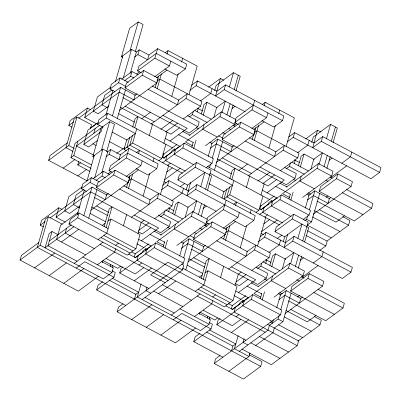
<?xml version="1.0" encoding="UTF-8"?>
<svg xmlns="http://www.w3.org/2000/svg" width="401" height="401" viewBox="0 0 401 401"><rect width="100%" height="100%" fill="white"/><g stroke="black" fill="none" stroke-linecap="round" stroke-linejoin="round"><path stroke-width="0.6" d="M98.471 276.304L78.315 291.116L20.05 260.074L21.413 255.327L38.686 242.635M86.952 180.746L48.646 160.345L50.01 155.593L67.288 142.901M43.433 226.911L40.195 225.187L41.559 220.44L58.837 207.743L62.07 209.467M72.03 127.177L68.797 125.453L70.155 120.706L87.433 108.009L90.671 109.734M20.05 260.074L40.205 245.267L48.376 216.771L62.401 224.244M48.646 160.345L68.802 145.533L76.972 117.037L91.538 124.796L90.521 128.36M91.092 168.355L70.937 157.618L75.022 143.373L99.493 125.388M58.07 234.71L52.025 231.492L47.94 245.738L77.072 261.257M65.283 222.129L56.11 217.242L58.837 207.743M70.937 157.618L73.814 155.503L77.899 141.257M96.576 123.834L84.711 117.508L87.433 108.009M89.859 171.347L77.769 164.906L78.786 161.347M97.553 140.465L88.671 146.997L83.814 144.41L87.899 130.16L98.265 122.546M66.576 228.294L65.218 233.046L94.35 248.565M93.814 133.312L95.177 128.566M107.974 221.151L110.856 219.036L139.989 234.555L135.904 248.805L127.262 255.151L68.997 224.114L70.36 219.362L78.997 213.016L108.13 228.535M103.092 127.307L97.598 124.38L98.957 119.628L107.598 113.282L172.671 147.944M86.36 191.387L81.413 188.751L82.771 184.004L91.413 177.658L99.107 181.758M114.957 91.654L110.009 89.022L111.373 84.27L120.009 77.924L128.255 82.315M93.919 157.092L92.842 156.52L101.012 128.024M122.521 57.363L121.438 56.787L129.608 28.291L138.25 21.945L143.102 24.531L135.272 51.839M77.258 214.826L84.41 189.894M86.962 180.986L94.28 155.463M102.621 126.37L101.092 131.713L83.814 144.41M105.859 115.092L113.007 90.16M115.388 81.849L122.881 55.729M68.997 224.114L77.639 217.768L78.997 213.016M97.598 124.38L106.235 118.034L107.598 113.282M81.413 188.751L90.05 182.405L91.413 177.658M110.009 89.022L118.646 82.671L120.009 77.924M101.478 150.174L109.648 121.678L114.506 124.265L106.676 151.573M130.079 50.441L138.25 21.945M83.854 215.603L92.024 187.107L106.591 194.866L105.227 199.618L90.661 191.858L56.11 217.242M94.746 177.608L102.922 149.117L107.774 151.703L101.819 172.48M112.45 115.869L120.621 87.373L135.187 95.137L133.829 99.884L119.262 92.125L84.711 117.508M123.348 77.879L131.518 49.383L136.375 51.97L130.245 73.338M158.52 215.232L170.615 221.673L169.252 226.425L96.42 187.628L97.784 182.876L115.062 170.184L129.628 177.944L128.265 182.696L90.832 210.194M187.668 115.794L199.212 121.944L197.853 126.691L125.022 87.894L126.38 83.142L143.658 70.451L158.225 78.21L156.861 82.962L119.433 110.46M88.711 218.189L96.882 189.693M117.308 118.455L125.478 89.959M96.1 180.365L102.024 176.014L103.388 171.262L109.859 174.711M124.701 80.631L130.621 76.28L131.984 71.528L137.919 74.691M105.839 156.871L109.293 154.335L110.656 149.588L120.907 155.047M134.435 57.142L137.889 54.601L139.252 49.854L148.961 55.027L157.603 48.681L186.736 64.2L185.372 68.947L176.736 75.293L164.866 68.972M112.24 172.33L109.002 170.605L110.365 165.854L127.643 153.162L156.776 168.681L158.134 163.934L126.886 147.282L129.779 137.187M141.378 72.882L137.603 70.872L138.962 66.12L156.24 53.428L185.372 68.947M96.42 187.628L113.699 174.931L115.062 170.184M125.022 87.894L142.295 75.203L143.658 70.451M119.002 159.508L120.365 154.761L129.002 148.41L126.28 157.909L109.002 170.605M148.961 55.027L147.603 59.774L137.889 54.601M126.205 150.57L124.004 149.398L126.731 139.899L135.368 133.553L106.235 118.034M104.075 226.831L109.182 209.021L112.059 206.906L106.105 227.683M132.671 127.097L135.057 118.786L137.934 116.671L134.701 127.949M132.656 135.072L129.764 145.167L182.39 173.197M137.603 70.872L154.876 58.18L157.603 48.681M110.856 219.036L106.771 233.287L98.13 239.633M124.004 149.398L132.646 143.052L136.731 128.801M102.385 262.65L103.067 260.279M125.799 305.462L96.666 289.938L98.024 285.191L102.826 281.667M126.551 187.478L128.255 181.543M128.937 179.167L129.959 175.608M155.152 87.749L156.681 82.406M157.533 79.438L157.022 81.218L159.904 79.102L201.924 101.488L200.56 106.24L183.287 118.932M157.874 78.25L158.555 75.874M128.41 188.926L132.666 174.084M138.455 153.899L139.473 150.34L136.596 152.455M157.177 88.601L161.433 73.759M167.052 54.17L168.074 50.606L197.207 66.125L189.036 94.621M110.24 266.379L110.751 264.595M115.694 248.53L114.676 252.094L97.398 264.785M123.393 225.943L126.626 214.665M149.267 135.708L152.5 124.43M126.039 176.55L140.846 165.668L142.21 160.921M154.636 76.817L169.443 65.939L170.806 61.188M112.095 267.823L112.776 265.452M40.205 245.267L103.328 278.89L111.964 272.545L113.328 267.798L101.784 261.647M96.666 289.938L113.939 277.246L115.303 272.5L112.004 270.74M148.831 288.535L119.698 273.016L121.062 268.269L123.037 266.815M143.147 196.094L149.613 173.533M153.022 161.658L154.039 158.099M171.743 96.36L178.214 73.799M181.618 61.929L182.64 58.366M137.959 233.703L141.192 222.425M163.834 143.468L167.067 132.19M195.578 328.038L175.422 342.845L117.157 311.808L118.521 307.056L122.962 303.793M158.896 160.686L161.778 158.57L165.864 144.32M134.14 257.442L135.157 253.878L148.736 243.903M162.736 157.708L163.758 154.144L176.836 144.535M138.335 255.572L136.977 260.324L224.375 306.88L233.011 300.534L237.096 286.289L207.964 270.77L205.081 272.886M166.936 155.844L165.573 160.59L185.362 171.132M131.403 217.312L157.398 198.214L158.761 193.462L149.874 199.989M150.961 124.22L185.994 98.481L187.357 93.729L178.47 100.26M142.525 252.56L143.037 250.78L145.914 248.665L147.563 249.542M171.122 152.826L171.633 151.047L174.515 148.931L175.613 149.518M160.435 194.355L168.605 165.859M145.232 251.036L145.914 248.665M174.004 150.711L174.515 148.931M146.977 249.227L145.613 253.978L233.011 300.534M175.573 149.493L174.209 154.245L193.999 164.786M134.435 299.111L135.964 293.773M161.633 189.723L167.558 185.372L168.921 180.625L188.881 191.257M189.738 90.355L196.154 85.639L197.518 80.892L216.941 91.238L225.578 84.892L283.843 115.929L282.479 120.676L273.843 127.027L261.973 120.701M141.057 283.938L137.312 296.996L200.435 330.625L209.071 324.279L210.435 319.527L198.891 313.376M119.698 273.016L154.25 247.633L155.613 242.881L184.746 258.399L183.382 263.151L117.157 311.808M160.425 216.856L163.783 214.385L164.806 210.826M162.611 162.766L182.851 147.899L184.209 143.147L213.342 158.666L211.984 163.418L206.224 167.648M189.503 116.771L192.38 114.656L193.402 111.092M146.972 287.091L145.954 290.65L150.806 293.236M168.59 211.698L169.613 208.134M197.192 111.964L198.209 108.4M200.776 186.645L204.861 172.395L187.583 185.092L177.874 179.919L179.237 175.167L196.51 162.475L211.076 170.235L205.633 189.232M154.686 218.665L171.964 205.974L173.322 201.222L131.302 178.836L128.425 180.951M163.207 246.926L164.736 241.582M172.736 213.678L175.463 204.179L178.34 202.064L188.054 207.237L185.157 217.332M191.803 147.192L193.167 142.44M201.337 113.944L204.059 104.45L206.941 102.335L217.192 107.794M165.062 248.369L167.448 240.059M174.595 215.126L178.34 202.064M193.663 148.636L196.044 140.325M203.192 115.393L206.941 102.335M183.488 188.385L182.124 193.132L171.758 200.751M212.084 88.651L210.72 93.398L200.355 101.017M175.473 224.259L174.109 229.011L188.676 236.77M204.069 124.531L202.705 129.277L217.272 137.037M186.224 189.838L187.583 185.092M214.65 90.701L216.184 85.358L233.457 72.666L240.214 76.26L235.958 91.102M188.079 191.287L190.635 182.38M216.851 90.957L220.425 78.491L223.663 80.215M177.874 179.919L195.152 167.222L196.51 162.475M216.941 91.238L215.578 95.984L224.214 89.639L225.578 84.892M213.758 117.598L216.65 107.508M196.981 184.625L188.34 190.971L186.981 195.718L195.618 189.372L196.981 184.625L255.242 215.663L253.883 220.41L245.242 226.755L233.151 220.314M179.628 256.129L183.372 243.071M208.229 156.395L211.974 143.337M163.844 245.442L156.831 241.703L191.382 216.319L192.746 211.568L207.312 219.327L205.949 224.079L176.826 245.472M192.445 145.708L185.432 141.969L219.984 116.586L221.342 111.834L235.908 119.593L234.55 124.345L205.427 145.743M193.457 212.174L196.69 200.891L187.803 207.422M222.054 112.44L225.287 101.157L216.405 107.689M229.372 86.912L233.457 72.666M183.688 257.838L189.132 238.841L203.698 246.6L202.34 251.347L187.773 243.587L181.352 248.304M209.563 167.603L210.58 164.039M212.284 158.104L217.733 139.107L232.299 146.866L230.936 151.613L216.37 143.854L210.445 148.205M142.17 299.582L182.48 269.968L183.843 265.216L181.683 264.069M198.31 214.761L201.548 203.477M226.911 115.027L230.144 103.744M234.229 89.498L238.314 75.253M207.528 190.244L211.613 175.994L195.152 167.222M256.179 267.256L267.723 273.407L266.359 278.154L193.528 239.357L194.891 234.61L212.169 221.913L226.735 229.673L225.372 234.425L187.939 261.923M284.78 167.523L296.319 173.673L294.961 178.42L222.129 139.623L223.492 134.876L240.765 122.18L255.332 129.944L253.968 134.691L216.129 162.495M185.818 269.918L193.989 241.427M201.137 216.49L204.545 204.62M214.415 170.189L222.585 141.693M229.738 116.761L233.141 104.887M206.961 219.367L207.472 217.583L224.75 204.891M235.222 120.821L236.074 117.854L253.347 105.157M193.528 239.357L210.806 226.665L212.169 221.913M222.129 139.623L239.402 126.932L240.765 122.18M221.964 198.159L223.838 191.628L232.475 185.282L209.939 173.277M201.182 278.56L206.289 260.75L209.167 258.635L203.212 279.412M226.886 188.921L223.994 199.011L229.753 194.781L233.838 180.535M229.783 178.826L232.164 170.515L235.041 168.4L231.808 179.683M229.768 186.806L226.871 196.896L279.497 224.931M209.347 224.059L206.114 222.334L223.387 209.643L226.109 200.144M238.485 124.611L234.71 122.601L251.983 109.909L254.71 100.41M207.964 270.77L203.878 285.016L195.242 291.362M199.492 314.384L200.174 312.008M222.906 357.191L193.773 341.672L195.132 336.92L199.934 333.396M223.663 239.212L225.021 234.46M226.385 229.713L227.066 227.337M252.259 139.478L254.129 132.947M254.47 131.759L255.663 127.603M225.517 240.655L229.773 225.813M235.562 205.633L236.585 202.069L233.703 204.184M254.289 140.33L258.545 125.488M264.159 105.899L265.181 102.335L294.314 117.854L286.144 146.35M207.347 318.108L207.858 316.329M212.806 300.264L211.783 303.823L194.505 316.514M220.5 277.677L223.733 266.394M246.374 187.442L249.607 176.159M223.146 228.279L237.953 217.402L239.317 212.65M251.743 128.546L266.55 117.668L267.913 112.917M209.207 319.557L209.883 317.181M193.773 341.672L211.046 328.98L212.41 324.229L209.111 322.474M245.938 340.269L216.806 324.745L218.169 319.998L220.144 318.549M240.254 247.823L246.555 225.858M250.129 213.392L251.151 209.828M268.855 148.089L275.322 125.533M278.725 113.658L279.748 110.095M235.066 285.437L238.299 274.154M260.941 195.202L264.174 183.919M249.091 354.715L262.038 361.612L260.675 366.364L243.397 379.055L214.264 363.537L215.628 358.79L220.069 355.522M256.003 212.415L258.886 210.299L262.971 196.054M231.247 309.171L232.269 305.607L245.843 295.637M260.013 208.846L260.866 205.873L274.194 196.084M235.447 307.306L234.084 312.053L297.201 345.677L298.565 340.93L267.277 324.264M264.043 207.573L262.68 212.319L282.469 222.861M228.51 269.041L254.505 249.943L255.868 245.191L246.981 251.723M248.069 175.949L283.101 150.21L284.464 145.463L275.582 151.989M239.633 304.289L240.144 302.509L243.026 300.394L244.675 301.271M268.234 204.555L268.74 202.776L271.622 200.66L272.72 201.247M257.547 246.084L265.718 217.588M242.344 302.77L243.026 300.394M271.111 202.44L271.622 200.66M244.084 300.961L242.72 305.707L271.853 321.226M272.68 201.227L271.317 205.974L291.106 216.515M231.542 350.845L232.906 346.093L235.783 343.978L209.397 329.923M264.665 237.106L266.028 232.354L285.447 242.7L294.088 236.354L352.354 267.392L350.99 272.144L342.354 278.489L264.665 237.106L258.249 241.818M293.261 137.373L294.625 132.621L314.048 142.967L322.685 136.621L380.95 167.658L379.587 172.41L370.95 178.756L293.261 137.373L287.342 141.723M238.169 335.667L234.42 348.73L248.986 356.489L250.008 352.925M216.806 324.745L251.357 299.362L252.72 294.615L281.853 310.133L280.489 314.88L214.264 363.537M257.532 268.585L260.891 266.119L261.743 263.151M259.718 214.495L279.958 199.628L281.317 194.881L310.449 210.4L309.091 215.147L303.331 219.377M286.61 168.5L289.492 166.385L290.509 162.821M244.084 338.82L243.061 342.384L247.913 344.97M265.698 263.427L266.72 259.863M294.299 163.693L295.321 160.129M297.883 238.374L301.968 224.129L284.695 236.821L274.981 231.648L276.344 226.901L293.622 214.204L308.189 221.964L302.74 240.961M251.793 270.394L269.071 257.703L270.434 252.956L228.415 230.565L225.532 232.68M280.394 170.661L297.667 157.969L299.031 153.222L257.011 130.831L254.61 132.596M260.314 298.655L261.848 293.311M269.848 265.412L272.57 255.913L275.447 253.798L285.697 259.257M288.91 198.921L290.274 194.174M298.444 165.678L301.166 156.179L304.048 154.064L314.299 159.523M262.174 300.103L264.555 291.788M271.703 266.855L275.447 253.798M290.77 200.37L293.151 192.059M300.304 167.122L304.048 154.064M280.595 240.114L279.231 244.866L268.865 252.48M309.191 140.38L307.828 145.132L297.462 152.746M272.58 275.993L271.216 280.74L285.783 288.499M301.176 176.26L299.813 181.006L314.379 188.766M283.332 241.567L284.695 236.821M311.757 142.43L313.291 137.087L330.569 124.395L337.321 127.994L333.066 142.831M285.191 243.016L287.743 234.114M313.958 142.691L317.532 130.225L320.77 131.949M285.447 242.7L284.088 247.452L292.725 241.101L294.088 236.354M274.981 231.648L292.259 218.956L293.622 214.204M314.048 142.967L312.685 147.718L321.321 141.373L322.685 136.621M282.264 269.061L285.161 258.971M310.865 169.327L313.757 159.237M269.602 324.815L268.068 330.158L239.277 351.316M273.332 319.732L272.314 323.296L270.154 322.148M276.74 307.863L280.484 294.8L278.324 293.652M305.336 208.129L309.081 195.066L306.92 193.919M260.956 297.171L253.938 293.437L288.494 268.048L289.853 263.302L304.419 271.061L303.061 275.808L273.938 297.206M289.552 197.437L282.54 193.703L317.091 168.315L318.454 163.568L333.02 171.327L331.657 176.074L302.534 197.472M290.565 263.903L293.798 252.625L284.916 259.151M319.161 164.169L322.394 152.891L313.512 159.418M326.479 138.641L330.569 124.395M269.432 325.411L278.068 319.066L279.091 315.502M280.795 309.567L286.244 290.57L300.81 298.329L299.447 303.076L284.88 295.316L278.956 299.672M304.75 220.74L306.67 219.332L307.692 215.768M309.392 209.833L314.84 190.836L329.406 198.595L328.043 203.347L313.477 195.588L307.552 199.939M295.417 266.49L298.655 255.211M324.018 166.756L327.251 155.478M331.336 141.227L335.421 126.982M304.635 241.973L308.725 227.723L292.259 218.956M334.339 314.364L290.64 291.086L291.998 286.339L309.276 273.647L323.843 281.407L322.479 286.154L285.051 313.657M362.935 214.635L319.236 191.352L320.599 186.605L337.873 173.914L352.439 181.673L351.081 186.42L313.166 214.274M255.653 345.441L272.926 332.745L274.289 327.998L282.926 321.652L291.096 293.156M298.249 268.224L301.652 256.349M307.206 225.091L311.522 221.918L319.697 193.422M326.845 168.49L330.249 156.616M290.64 291.086L307.913 278.394L309.276 273.647M319.236 191.352L336.514 178.661L337.873 173.914M323.221 251.873L321.858 256.625L313.221 262.971M351.817 152.139L350.454 156.891L341.817 163.237M319.562 250.53L325.802 245.948L327.161 241.196L307.377 230.655M297.868 341.161L319.938 324.945L321.301 320.193L314.158 316.389M326.945 241.076L348.539 225.212L349.903 220.46L342.755 216.655M288.504 300.9L325.697 320.715L342.975 308.018L344.339 303.271L317.953 289.216M317.101 201.167L354.299 220.981L371.572 208.284L372.935 203.538L346.549 189.483M121.438 56.787L131.518 49.383M136.29 52.03L139.252 49.854M110.761 87.122L97.433 96.917L93.348 111.162L98.205 113.749L109.062 105.774M121.428 79.288L131.984 71.528M111.909 90.03L104.711 95.318L101.984 104.816L107.919 107.979M76.972 117.037L74.095 119.152L65.924 147.648L72.937 151.388M165.192 52.721L168.074 50.606M136.661 73.964L139.623 71.789M68.797 125.453L73.729 121.829M78.666 118.2L120.621 87.373M156.656 77.739L167.022 70.12M90.27 128.135L96.32 123.693M134.711 95.488L137.107 93.724M109.648 121.678L76.536 146.004L93.578 155.082M63.213 168.104L75.062 159.397M77.769 164.906L80.646 162.791M141.733 118.691L150.37 112.345M92.842 156.52L102.922 149.117M191.593 85.243L197.518 80.892M107.197 152.124L110.656 149.588M77.779 175.864L86.666 169.332M116.706 153.413L124.866 147.423M208.575 87.197L220.425 78.491M82.16 186.856L68.837 196.65L64.751 210.896L69.604 213.482L79.969 205.868M93.022 178.881L103.388 171.262M160.826 129.277L172.671 120.576M83.789 189.412L76.11 195.051L73.388 204.55L79.859 207.999M48.376 216.771L45.498 218.886L37.328 247.382L260.675 366.364M108.064 173.698L111.027 171.523M165.678 131.869L177.528 123.162M40.195 225.187L45.133 221.563M50.07 217.933L92.024 187.107M179.503 127.864L170.866 134.21L120.295 107.273M169.959 141.027L187.237 128.335L162.961 115.403M52.025 231.492L49.148 233.608L45.062 247.853L73.854 226.7M77.939 212.45L60.661 225.146L56.576 239.392L85.709 254.911M128.059 177.468L138.425 169.854M197.853 126.691L189.212 133.037L122.886 97.704M106.11 195.222L108.511 193.457M189.262 135.408L221.342 111.834M49.303 240.991L71.378 224.771M163.382 158.169L171.282 152.365M175.227 149.468L179.673 146.2M163.974 158.019L184.209 143.147M232.039 108.511L235.001 106.33M156.776 168.681L148.134 175.026L136.044 168.585M61.433 241.978L78.711 229.287M167.548 165.292L170.43 163.177M34.616 267.833L54.772 253.026M166.646 172.109L172.405 167.879M262.304 104.45L265.181 102.335M233.768 125.698L236.73 123.523M211.312 143.819L217.733 139.107M102.215 225.382L105.097 223.267M164.345 179.954L180.139 168.35M162.5 185.337L168.921 180.625M49.183 275.592L66.461 262.901M253.768 129.468L264.129 121.854M231.818 147.217L234.219 145.453M74.195 263.372L102.987 242.219M180.39 186.625L184.916 183.302M76.17 268.074L84.806 261.728L113.939 277.246M141.112 222.485L144.074 220.309M63.749 283.357L83.904 268.545M115.578 245.277L118.455 243.161M138.561 230.51L148.926 222.896M150.906 227.598L142.265 233.943L138.42 231.893M141.363 240.76L158.641 228.069L134.36 215.136M238.841 170.425L247.477 164.074M288.7 136.972L294.625 132.621M169.252 226.425L160.616 232.77L94.29 197.437M160.661 235.141L192.746 211.568M120.601 266.199L117.724 268.314L103.157 260.555M135.277 257.537L143.177 251.738M146.631 249.196L151.072 245.933M135.373 257.753L155.613 242.881M202.946 208.605L206.4 206.064M305.687 138.926L317.532 130.225M138.952 265.026L141.829 262.911M257.933 181.011L269.778 172.305M143.804 267.612L135.167 273.958L106.034 258.439M205.172 225.432L208.134 223.252M262.79 183.598L274.635 174.891M182.896 243.422L189.132 238.841M134.265 280.775L151.543 268.084M276.61 179.593L267.973 185.944L217.402 159.002M267.071 192.761L284.344 180.064L260.069 167.132M225.167 229.202L235.532 221.583M294.961 178.42L286.319 184.771L219.994 149.438M203.222 246.951L205.618 245.186M286.369 187.137L318.454 163.568M260.986 209.538L268.389 204.099M271.843 201.558L276.78 197.934M261.081 209.748L281.317 194.881M329.146 160.24L332.108 158.064M158.54 293.707L175.818 281.016M264.655 217.021L267.537 214.906M131.723 319.567L151.879 304.755M263.753 223.843L269.512 219.608M330.384 177.788L346.675 165.824M308.424 195.553L314.84 190.836M199.327 277.116L202.204 275.001M261.452 231.688L277.246 220.079M260.104 236.705L266.028 232.354M146.29 327.326L163.568 314.635M326.078 197.292L328.053 195.843M328.925 198.946L330.845 197.538M171.302 315.106L200.094 293.948M277.086 238.66L282.023 235.031M173.277 319.808L181.914 313.457L211.046 328.98M238.219 274.214L241.181 272.038M160.856 335.086L181.011 320.279M212.685 297.006L215.563 294.89M236.164 281.878L246.039 274.625M248.013 279.327L239.372 285.672L234.976 283.332M238.47 292.494L255.748 279.798L231.472 266.865M344.584 215.808L335.948 222.154L314.509 210.736M266.359 278.154L257.723 284.499L191.397 249.166M258.264 286.509L289.853 263.302M217.708 317.928L214.831 320.043L200.264 312.284M232.385 309.271L239.793 303.833M243.738 300.93L248.184 297.667M232.485 309.482L252.72 294.615M300.053 260.334L303.507 257.798M236.059 316.755L238.936 314.64M240.916 319.341L232.274 325.687L203.142 310.168M302.279 277.161L318.073 265.557M280.003 295.151L286.244 290.57M231.372 332.509L248.65 319.813M297.482 297.026L299.948 295.211M300.329 298.68L302.725 296.92M228.831 371.296L248.986 356.489M315.988 315.542L307.351 321.888L285.913 310.464M297.201 345.677L271.292 364.72L242.159 349.201M224.214 89.639L282.479 120.676M321.321 141.373L379.587 172.41M154.876 58.18L169.443 65.939M251.983 109.909L266.55 117.668M196.154 85.639L245.247 111.794M142.295 75.203L156.861 82.962M185.994 98.481L200.56 106.24M219.984 116.586L234.55 124.345M239.402 126.932L253.968 134.691M283.101 150.21L297.667 157.969M317.091 168.315L331.657 176.074M336.514 178.661L351.081 186.42M232.871 125.272L235.026 126.42M329.978 177.001L332.133 178.154M197.763 108.39L202.615 110.977M294.329 159.834L299.727 162.711M152.335 86.02L178.721 100.075L177.357 104.826L148.225 89.308M249.442 137.754L275.828 151.809L274.464 156.555L245.332 141.037M130.621 76.28L133.859 78.005M194.841 110.491L211.332 119.272M228.811 128.586L230.966 129.734M291.953 162.22L308.439 171.006M325.918 180.315L328.078 181.468M342.439 192.766L371.572 208.284M192.38 114.656L207.222 122.561M289.492 166.385L304.329 174.29M222.615 132.581L225.362 134.044M118.646 82.671L125.794 86.481M218.505 135.869L222.901 138.21M196.385 127.734L198.585 128.906M293.492 179.468L295.692 180.635M308.103 192.721L310.86 194.189M209.813 142.19L212.064 143.388M182.661 131.368L189.949 135.252M279.768 183.102L287.056 186.981M125.187 106.23L154.32 121.749M178.6 134.681L193.442 142.591M222.299 157.959L251.432 173.478M275.708 186.415L290.55 194.32M319.407 209.693L348.539 225.212M118.751 113.749L134.691 122.24M165.107 138.44L180.405 146.591M182.851 147.899L211.984 163.418M215.307 165.187L231.798 173.969M262.214 190.174L277.512 198.325M279.958 199.628L309.091 215.147M312.419 216.916L339.903 231.557M207.452 166.48L269.778 199.678M306.67 219.332L311.522 221.918M307.076 225.021L331.261 237.903M162.931 153.708L164.034 154.29M260.043 205.437L261.141 206.024M162.225 156.981L164.42 158.154M259.332 208.71L261.532 209.883M111.889 131.994L127.187 140.144M132.646 143.052L161.778 158.57M208.906 183.673L224.294 191.873M229.753 194.781L258.886 210.299M306.013 235.407L325.802 245.948M109.207 141.513L122.947 148.831M195.618 189.372L253.883 220.41M292.725 241.101L350.99 272.144M126.28 157.909L140.846 165.668M223.387 209.643L237.953 217.402M92.872 143.758L96.17 145.513M163.944 181.618L166.099 182.766M261.051 233.347L263.748 234.785M109.293 154.335L119.543 159.793M167.558 185.372L216.114 211.237M68.802 145.533L74.2 148.41M113.699 174.931L128.265 182.696M157.398 198.214L171.964 205.974M191.382 216.319L205.949 224.079M210.806 226.665L225.372 234.425M254.505 249.943L269.071 257.703M288.494 268.048L303.061 275.808M307.913 278.394L322.479 286.154M73.814 155.503L91.403 164.871M204.269 225.006L206.971 226.445M301.382 276.735L304.078 278.174M168.626 207.838L174.019 210.71M265.733 259.567L271.126 262.439M123.739 185.753L150.119 199.808L148.761 204.56L119.628 189.041M220.846 237.487L247.227 251.542L245.868 256.289L216.735 240.77M102.024 176.014L105.262 177.738M165.693 209.929L182.736 219.006M199.673 228.029L202.37 229.467M262.805 261.663L279.843 270.74M296.78 279.763L299.477 281.196M313.843 292.499L342.975 308.018M163.783 214.385L178.625 222.294M260.891 266.119L275.733 274.023M194.014 232.314L196.214 233.487M90.05 182.405L97.192 186.214M189.904 235.603L194.305 237.943M167.237 227.177L169.984 228.64M264.344 278.906L267.096 280.369M279.507 292.454L282.264 293.923M181.217 241.918L183.468 243.116M154.059 231.101L161.347 234.986M251.166 282.835L258.455 286.715M96.591 205.964L108.686 212.405M149.999 234.415L164.841 242.319M193.698 257.693L205.242 263.843M247.111 286.144L261.948 294.053M290.81 309.427L319.938 324.945M91.699 207.006L107.638 215.497M188.806 258.735L204.746 267.226M90.15 213.482L105.543 221.678M138.666 239.327L151.257 246.034M154.25 247.633L183.382 263.151M187.262 265.211L202.65 273.412M235.773 291.056L248.916 298.053M251.357 299.362L280.489 314.88M284.369 316.94L311.301 331.291M136.786 243.798L144.074 247.678M182.58 268.194L205.242 280.269M234.034 295.602L241.181 299.407M278.068 319.066L282.926 321.652M182.48 269.968L167.914 262.209L150.636 274.901L165.202 282.66M77.639 217.768L135.904 248.805M278.479 324.755L302.665 337.637M103.889 235.402L133.022 250.921M200.996 287.131L230.129 302.65M131.588 251.973L135.433 254.023M228.144 303.412L232.545 305.757M101.012 237.517L130.145 253.036M198.119 289.246L227.252 304.765M128.676 254.079L135.824 257.883M225.788 305.808L232.931 309.617M100.11 244.334L168.084 280.545M197.217 296.063L265.191 332.274M162.325 284.775L191.457 300.294M259.432 336.504L288.565 352.028M153.688 291.121L182.821 306.64M250.795 342.855L279.928 358.374M82.832 257.026L111.964 272.545M179.939 308.755L209.071 324.279M112.29 278.194L138.676 292.249L135.794 294.364L109.413 280.309M145.047 297.467L174.179 312.986M206.52 332.038L232.906 346.093"/></g></svg>
